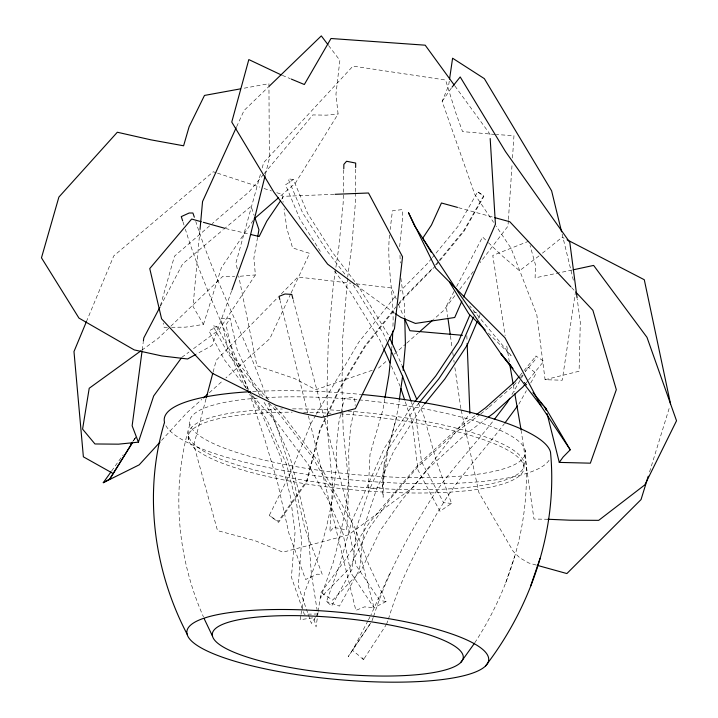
<?xml version="1.0" encoding="UTF-8"?>
<svg xmlns="http://www.w3.org/2000/svg" width="718" height="718" viewBox="0 0 718 718"><rect width="100%" height="100%" fill="white"/><g stroke="black" fill="none" stroke-linecap="round" stroke-linejoin="round"><path stroke-width="0.54" stroke-dasharray="3.59 2.69" d="M355.545 192.783L355.5 201.596L351.847 245.287L347.683 277.13M355.545 191.688L355.652 167.456M343.76 169.897L343.168 202.979L338.887 246.741L335.683 268.738M384.22 462.473L383.143 497.242C378.565 463.945 395.367 433.448 399.145 401.039M508.353 220.552L507.976 226.134L480.091 262.653M508.425 219.43L512.122 163.596M512.49 158.014L513.971 135.684L496.326 134.544M199.909 230.559L193.025 306.442L203.445 324.446L185.594 327.139L171.629 327.282M188.448 439.622L188.762 436.329M523.664 465.56L523.978 462.257M399.648 246.651L402.771 216.63L402.188 209.593L392.423 210.769L390.17 229.509M391.696 348.697L391.929 346.507M474.858 415.749L456.513 429.409L420.012 462.778L392.549 494.953L369.151 522.973L346.031 558.792L321.09 592.431L320.488 597.753L349.298 568.512L368.998 528.394L390.816 498.202L418.468 466.108L455.248 432.792L479.884 414.609M389.506 235.019C386.374 266.405 394.846 297.458 392.791 328.898M347.539 278.234L342.63 338.815L341.983 387.549L342.674 412.078M142.2 349.989L143.223 342.298M318.065 612.571L316.064 626.904L313.775 617.704L300.133 619.733L300.851 615.362M318.227 611.467L319.923 599.35L333.242 562.445L340.431 534.425L346.282 504.296L349.074 472.731L348.688 452.187L350.537 427.398L353.938 411.028M335.521 269.842L333.278 285.243L328.305 340.431L326.986 389.344L327.641 432.783L332.649 485.449L329.831 531.948L333.583 527.29L346.704 530.046L348.867 483.627L343.204 431.033L342.701 413.191M449.253 81.179L448.624 85.559L442.135 101.373L474.885 194.614L493.598 222.365M575.585 291.176L562.248 380.226L545.079 379.705L536.831 314.915L511.063 248.266L496.093 226.062M301.021 614.276L304.603 592.449L318.541 555.822L326.277 527.981L332.748 498.211L336.293 466.978L336.446 446.677L338.887 422.157L344.38 398.364L353.812 397.171L355.527 403.381L355.078 405.562M384.812 398.813L382.945 409.619L370.003 454.431L368.361 488.877L382.532 486.84L388.42 448.095L396.587 417.346M257.574 237.389L253.867 258.184L255.393 274.931L219.026 329.822L192.496 349.442M528.439 380.109L543.813 361.226L535.978 356.056L535.314 359.556L525.361 371.538M265.346 174.707L269.349 158.49L268.936 83.665L242.72 88.458M189.902 424.293C170.974 487.432 176.843 556.782 203.436 616.843M206.003 398.885L193.797 444.972L217.518 530.611L255.339 540.798L282.928 552.196L348.472 534.847L413.478 487.055L469.213 414.492M213.102 372.086L216.226 360.301L278.252 297.037M474.742 642.834C511.629 586.462 531.876 517.75 525.109 450.222M260.392 174.447L235.989 262.716L237.55 270.381M262.178 167.985L263.668 162.6L352.987 66.092L445.564 80.021L455.948 113.282L462.545 131.591L495.223 134.472M160.473 305.59L174.447 256.218L211.415 224.321M649.566 471.95L669.885 406.056M203.445 324.446L221.377 267.76L253.544 219.807M505.687 582.801L514.689 556.378M419.052 402.977L414.816 408.138L387.101 451.039L369.231 490.053L357.313 525.28L352.026 569.329L331.662 605.92L326.528 601.531L340.7 561.961L351.874 520.882L384.372 448.131L414.008 402.645M231.555 291.095L211.989 345.52L196.373 354.136M386.553 624.283L388.052 620.11M388.429 619.069C401.057 577.29 421.547 538.688 444.182 501.559C461.8 473.799 484.264 449.89 504.189 423.943M373.234 617.435L371.682 621.6L348.167 656.647L371.062 622.524M373.629 616.394C386.769 574.606 407.842 536.14 431.051 499.19C449.441 470.927 473 446.901 493.598 420.416M86.393 321.718L113.794 255.859L213.282 171.773L216.459 172.814M478.574 318.343L479.884 315.247M389.587 573.718L370.946 615.012M236.644 126.727L244.012 110.554L268.164 87.219M290.646 293.976L269.833 338.663L225.892 377.919M291.122 292.962L309.566 253.346L292.594 247.889L286.868 228.611L284.077 208.767M325.039 418.63L319.815 429.642L306.685 480.818L278.297 521.349L269.268 515.47L291.553 470.667L310.777 423.728L315.732 415.201M326.932 414.618L338.797 389.578L364.789 345.986L396.04 306.774M325.721 418.585L320.048 430.585L306.927 481.796L278.548 522.372L269.268 515.47M327.614 414.582L338.959 390.574L365.004 346.848L394.855 309.341M367.885 620.899L352.547 650.346L361.073 657.338M368.397 619.921L370.434 615.99M454.054 291.445L446.273 306.299L447.817 317.293M456.648 286.5L482.577 236.994L486.436 240.736M160.374 306.317L182.641 263.883L222.849 230.02M518.827 404.171L526.393 390.691M530.719 382.981L536.122 373.351L528.394 367.23L525.289 371.394M439.084 260.571L463.927 230.379L483.699 195.682L477.685 191.787L457.922 226.502L435.216 254.118M511.961 394.451L520.846 379.077M521.403 378.117L523.072 375.236M316.279 414.25L358.794 342.163L396.291 295.089M328.593 45.512L339.856 60.366L335.952 94.237L338.079 114L295.403 183.135L279.41 197.001M246.588 388.716L243.698 383.977L227.983 349.792L220.956 318.424L230.092 318.442L225.964 324.877L233.206 356.532L248.257 389.039M364.241 658.514L385.943 625.207M315.426 617.417L311.415 623.457L298.302 586.094L301.668 540.591L296.705 504.404L286.554 464.456L267.347 420.739L249.765 391.992M316.001 616.556L317.724 613.971L311.343 573.529L308.264 531.464L300.115 497.027L290.126 457.312L271.09 413.819L263.533 401.443M442.135 101.373L451.398 87.991M281.752 199.074L283.619 196.319L333.879 194.354M111.613 471.008L123.164 454.844M132.794 441.373L135.361 437.774M454.916 295.61L443.347 310.75L433.376 319.573M459.682 289.372L473.288 271.557M398.822 303.283L402.295 298.93L433.412 267.473M398.328 304.979L402.493 299.747L435.727 265.66M423.871 404.853L421.089 408.3L393.733 451.209L376.223 490.134L364.52 525.459L359.53 569.518L339.47 606.118L326.528 601.531M525.648 383.547L527.748 380.971M436.445 264.798L439.281 261.343M439.99 260.481L464.115 231.124L483.869 196.391L477.685 191.787M431.662 258.435L427.407 263.614L400.177 291.149M432.371 257.574L434.498 254.98M435.539 264.888L438.375 261.433M519.76 375.774L523.287 371.484M523.996 370.632L535.978 356.056M263.515 174.447L249.227 191.706L212.259 223.594M264.233 173.585L312.824 114.925L326.475 115.158L338.079 114M516.116 382.667L513.98 385.234L497.484 399.755M520.379 377.533L522.516 374.967M161.559 440.421L186.931 412.724L201.857 399.387M281.384 293.833L297.871 277.022L350.842 283.206M209.315 392.728L222.58 380.881M378.512 368.092L386.822 360.741M394.308 354.127L405.939 343.832M406.774 343.096L418.414 332.802M488.411 407.734L480.764 413.963M489.236 407.007L496.659 400.473M223.702 229.302L251.076 206.254L254.154 215.436M539.003 255.922L519.491 270.767L500.338 254.217L487.208 241.481M542.431 253.158L562.14 237.254L564.124 238.277M487.351 417.903L464.986 434.704L428.781 468.136L401.533 500.392L380.199 530.593L360.966 570.801L332.622 600.14L321.09 592.431M181.887 357.286L188.96 352.053M141.85 350.178L158.184 338.357L222.804 276.313L234.705 276.259M388.241 334.705L358.264 286.06L332.344 252.233L307.78 213.686L293.33 179.5L285.549 184.822L299.945 219.143L320.856 252.197M418.486 403.229L423.737 415.363L436.005 459.978L451.532 503.417L439.928 511.243L417.975 470.012L412.285 422.857L404.997 400.886M268.756 399.89L258.363 388.564L232.704 355.581L217.033 326.681L208.938 330.899L224.519 359.933L246.705 388.698M274.698 406.361L285.082 417.696L316.476 459.26L354.8 527.533L368.89 564.958L386.06 601.558L374.006 607.769L350.788 572.677L342.98 533.447L328.682 500.868L307.95 464.061L276.69 422.31L250.07 393.051M528.861 241.158L492.763 255.455L505.131 335.62M372.247 370.255L315.866 389.721L294.551 378.521L256.873 365.731L238.654 275.865M545.079 379.705L579.094 371.233L580.297 322.328L577.227 299.002M572.066 270.067L535.107 277.875L535.484 264.879L530.063 245.475M240.117 276.242L255.393 274.931M317.724 613.971L304.261 614.24L291.418 577.227L295.062 532.074L290.314 496.12L280.478 456.621L261.603 413.344L250.052 394.397M167.33 327.327L164.108 327.363L163.166 323.001M548.022 519.258L533.968 519.051L521.322 431.258M451.532 503.417L443.616 502.681L421.52 461.773L415.686 414.95L411.468 402.466M356.361 283.852L391.669 287.981L396.803 300.295M293.33 179.5L288.133 178.827L302.637 212.878L327.273 251.282L345.044 274.321M386.06 601.558L379.616 600.329L356.182 565.524L348.149 526.581L333.601 494.172L312.707 457.743L281.187 416.341L268.523 402.645M217.033 326.681L212.86 325.694L228.611 354.495L254.369 387.334L263.309 397.009M225.605 228.521L249.424 234.185M458.542 207.69L493.796 217.366M536.184 565.048L528.771 562.993L519.805 557.832L513.298 551.478L478.915 492.593L461.091 409.574M217.509 173.164L259.844 187.111M264.071 188.511L271.476 190.952M276.771 192.693L282.066 194.434L283.143 202.153M473.476 311.845L480.324 314.224M282.282 75.345L290.296 78.684M394.703 313.245L356.254 285.342M488.366 333.089L511.117 355.563L469.698 305.895M571.555 287.568L574.606 290.817M524.445 382.326L527.281 385.772M524.32 382.479L526.438 385.072M334.382 270.928L350.294 291.831L380.181 340.682L383.313 347.763M454.907 85.998L489.9 134.051L490.107 137.398M353.247 284.956L383.313 333.412L386.912 341.418M260.042 395.726L253.068 384.301L237.218 349.944L230.092 318.442M396.327 352.807L401.712 364.87M391.382 365.956L400.132 386.248M398.517 304.405L403.229 315.687M248.231 390.018C229.141 335.701 202.126 284.436 185.388 229.275M267.141 399.154C246.516 338.636 214.87 282.479 195.772 221.404M268.586 403.319L279.814 435.584L292.971 477.973L304.908 528.457L322.238 574.355L317.159 574.194L305.608 579.525L288.923 533.42L277.624 482.738L265.068 440.278L249.729 394.191M182.991 221.889L184.014 225.057M293.159 299.702L374.042 607.616L364.511 606.872L355.859 610.381L307.914 413.918M307.654 412.832L280.083 300.591M562.104 233.978L573.386 280.37M460.857 408.488L454.754 366.745M509.331 361.98L506.495 344.407M513.325 385.072L514.465 391.669M450.437 335.97L452.134 348.059M452.753 352.457L453.211 355.751M453.83 360.149L454.135 362.348M400.877 278.216L404.449 304.71L404.746 316.97M466.835 335.656L467.059 341.221M399.989 255.357L400.285 262.976M348.086 411.091A168.577 37.345 5.4 0 1 514.698 475.98A168.577 37.345 5.4 0 1 244.82 467.301A168.577 37.345 5.4 0 1 282.461 408.982M292.531 408.874A168.577 37.345 5.4 0 1 341.418 410.597M339.991 413.81A168.577 37.345 5.4 0 1 514.887 479.005A168.577 37.345 5.4 0 1 240.997 469.563A168.577 37.345 5.4 0 1 292.217 412.168M303.624 412.249A168.577 37.345 5.4 0 1 331.034 413.254M359.072 399.89A168.577 37.345 5.4 0 1 517.041 463.263A168.577 37.345 5.4 0 1 259.494 458.901A168.577 37.345 5.4 0 1 257.224 398.167M265.588 397.61A168.577 37.345 5.4 0 1 357.968 399.791M549.055 460.274A194.12 43.008 5.4 0 1 351.667 479.902A194.12 43.008 5.4 0 1 164.745 423.144M252.682 391.552A194.12 43.008 5.4 0 1 360.957 394.388M136.007 436.876L133.081 441.579L136.007 436.876"/><path stroke-width="1.08" d="M355.652 167.456L355.67 163.058L346.561 161.263L343.859 164.386L343.787 168.793M402.645 375.9L399.325 399.953M403.139 370.353L405.41 344.828L404.772 318.083M200.017 229.446L202.548 201.552L236.177 127.741M391.579 349.792L388.914 375.038L384.992 397.727M392.154 344.308L392.809 331.106M142.056 351.084L132.139 425.792L138.386 442.162L118.488 444.164L94.956 443.966L82.579 429.122L89.212 388.259L140.943 350.833M143.367 341.194L143.806 337.9L159.863 307.304M449.576 78.998L452.591 58.212L484.345 78.639L551.612 190.817L561.584 231.815M257.771 236.294L258.938 229.724L254.836 217.482M265.077 175.793L247.737 246.086L231.932 290.045M206.29 397.808L212.815 373.163M485.521 665.999A151.552 33.575 5.4 0 0 290.655 609.564A151.552 33.575 5.4 0 0 237.2 661.933A151.552 33.575 5.4 0 0 485.521 665.999C531.751 605.812 557.886 528.322 550.509 452.187A194.12 43.008 5.4 0 0 362.06 394.487M648.255 476.196L641.039 499.584L566.879 573.556L537.244 565.344M138.386 442.162L153.679 395.959L181.232 358.183M530.584 586.202L540.08 558.344M86.393 321.718L73.981 351.56L83.378 456.827L113.22 473.566L132.498 442.521L109.719 479.077L103.266 482.693L110.967 471.914M477.264 321.431L467.212 345.125L444.792 379.041L424.571 403.992M469.76 315.283L458.299 342.064L435.736 375.972L414.708 401.784M473.566 317.078L461.503 344.981L438.788 378.889L419.752 402.116M461.871 301.111L454.718 317.5L415.408 323.432L400.94 317.401L395.591 313.838M463.666 297.01L495.429 224.285L490.179 138.511M509.744 398.293L507.518 402.134L494.262 419.545M109.719 479.077L113.22 473.566M474.149 643.75L460.624 662.606A126.018 27.921 5.4 0 1 254.154 659.223A126.018 27.921 5.4 0 1 298.598 615.676A126.018 27.921 5.4 0 1 460.624 662.606M280.505 200.905L266.818 221.09L259.171 236.5L250.51 234.445M130.873 444.065L132.157 442.27M576.132 292.441L592.897 310.311L616.322 389.686L590.358 463.173L559.277 462.401L563.083 457.07L570.227 449.8L545.716 408.165L532.953 392.665M504.853 423.046L517.499 405.966M452.071 87.138L460.202 76.952L505.526 151.633L569.796 242.343L577.084 297.889M524.948 384.408L522.857 386.975L493.607 413.2L488.24 417.23M519.06 376.627L514.824 381.77L485.35 407.941L476.608 414.448M160.069 442.046L139.175 464.86L103.266 482.693M268.972 86.447L321.314 35.9L327.938 44.642M203.517 397.907L207.655 394.209M419.24 332.066L432.541 320.309M254.163 218.882L278.566 197.728M195.395 354.674L187.595 358.982L161.873 355.949L134.212 349.899L78.953 318.092L41.473 257.825L58.885 197.082L117.33 132.238L151.013 139.857L183.602 145.79L189.112 126.727L204.486 95.431L240.53 88.852M573.144 269.833L593.624 265.418L646.99 337.343L676.527 420.757L644.845 484.865L598.704 520.344L570.074 520.209L548.022 519.258M335.001 194.309L368.505 192.998L402.547 256.802L394.469 328.673L355.401 408.65L321.691 417.4L299.029 412.599L275.676 405.14L212.115 373.172L161.586 318.819L149.748 268.577L191.652 219.044L201.202 221.709M462.491 335.315L409.915 330.72L404.566 318.693M457.474 207.394L441.444 202.997L431.482 225.003L422.731 238.223L431.464 252.556M494.864 217.662L509.825 221.763L570.792 286.751M203.32 222.302L224.546 228.225M281.276 74.932L248.823 59.576L231.761 122.06L273.881 192.092L327.614 264.152L355.365 284.678M291.302 79.097L304.333 84.518L330.989 38.503L425.2 45.189L454.252 85.092M567.094 239.812L644.288 279.733L670.54 403.929M361.935 658.038L363.64 659.438M485.224 329.984L468.746 313.712L449.522 282.174M510.983 365.965L501.056 353.911L458.272 292.199L414.663 225.999L408.479 212.681L435.566 267.985L504.996 337.828L540.878 405.769L570.227 449.8M513.038 368.621L501.056 353.911L540.878 405.769M537.719 398.921L539.128 400.653M540.537 402.385L542.646 404.979M544.065 406.711L546.174 409.305L545.716 408.165L546.263 410.328M247.737 390.61L248.895 392.504M204.271 618.898L212.501 636.139M187.111 634.173C153.428 569.697 143.322 492.395 164.512 422.328A194.12 43.008 5.4 0 1 250.465 391.678M387.361 342.414L402.672 376.447L411.109 401.425M389.587 337.72L395.878 351.802M402.161 365.875L416.736 399.181M383.762 348.769L390.036 362.922M194.345 217.204L192.918 213.004L189.175 213.004L181.277 216.612L182.65 220.83M400.832 388.339L404.647 399.845M292.881 298.643L291.777 294.425L285.028 293.985L279.051 296.354L279.823 299.532M547.071 413.586L559.277 462.401M509.708 364.179L513.137 383.977M514.851 393.868L521.133 430.154M447.969 318.388L450.285 334.875M467.14 343.446L469.895 413.613"/></g></svg>
